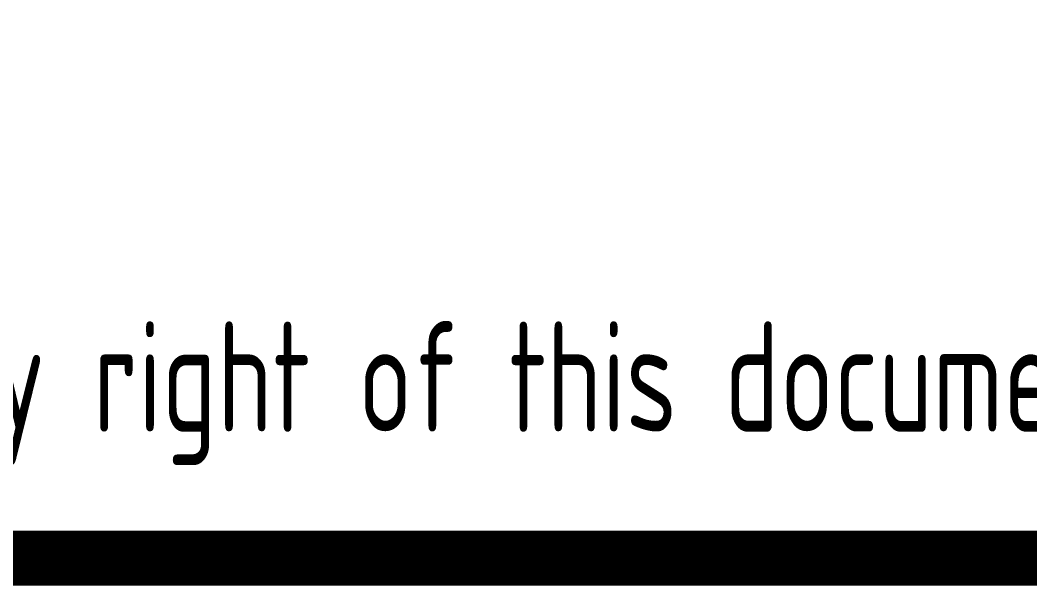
# Model space of a CAD drawing. Extents: x 6250600 to 6678662, y -692028 to -290561.
# Drawn here: x 6515526 to 6517361, y -465433 to -464406 of the extents above; entities that cross this region are included whole.
import ezdxf
from ezdxf.enums import TextEntityAlignment as Align

# ---------------------------------------------------------------- set-up
doc = ezdxf.new("R2010")
doc.units = 0
doc.header["$LTSCALE"] = 1000
doc.header["$MEASUREMENT"] = 0
doc.layers.get('0').update_dxf_attribs({"linetype": 'CONTINUOUS'})
doc.layers.add('PUB_TITLE', color=4, linetype='CONTINUOUS')
doc.styles.add('AHD', font='sceie.shx', dxfattribs={"width": 0.7, "bigfont": 'sceic.shx'})

msp = doc.modelspace()

# ---------------------------------------------------------------- linework, layer by layer
msp.add_line((6513665, -465382.7), (6531665, -465382.7))
at = {"layer": 'PUB_TITLE', "color": 4, "const_width": 100}
msp.add_lwpolyline([(6475765, -465382.7), (6531665, -465382.7), (6531665, -425382.7), (6475765, -425382.7)], close=True, dxfattribs=at)

# ---------------------------------------------------------------- texts
at = {"style": 'AHD', "width": 0.8}
msp.add_text('The proprietary right of this document belongs to Anhui Huadong Chemical And Medical Engineering  Co.,Ltd.  and any replication or transfer to the 3rd. side is forbidden without its permission. ', height=200, dxfattribs=at).set_placement((6522665, -465082.7), align=Align.MIDDLE)
msp.add_text('The proprietary right of this document belongs to Anhui Huadong Chemical And Medical Engineering  Co.,Ltd.  and any replication or transfer to the 3rd. side is forbidden without its permission. ', height=200, dxfattribs=at).set_placement((6522665, -465082.7), align=Align.MIDDLE)

doc.saveas('drawing.dxf')
